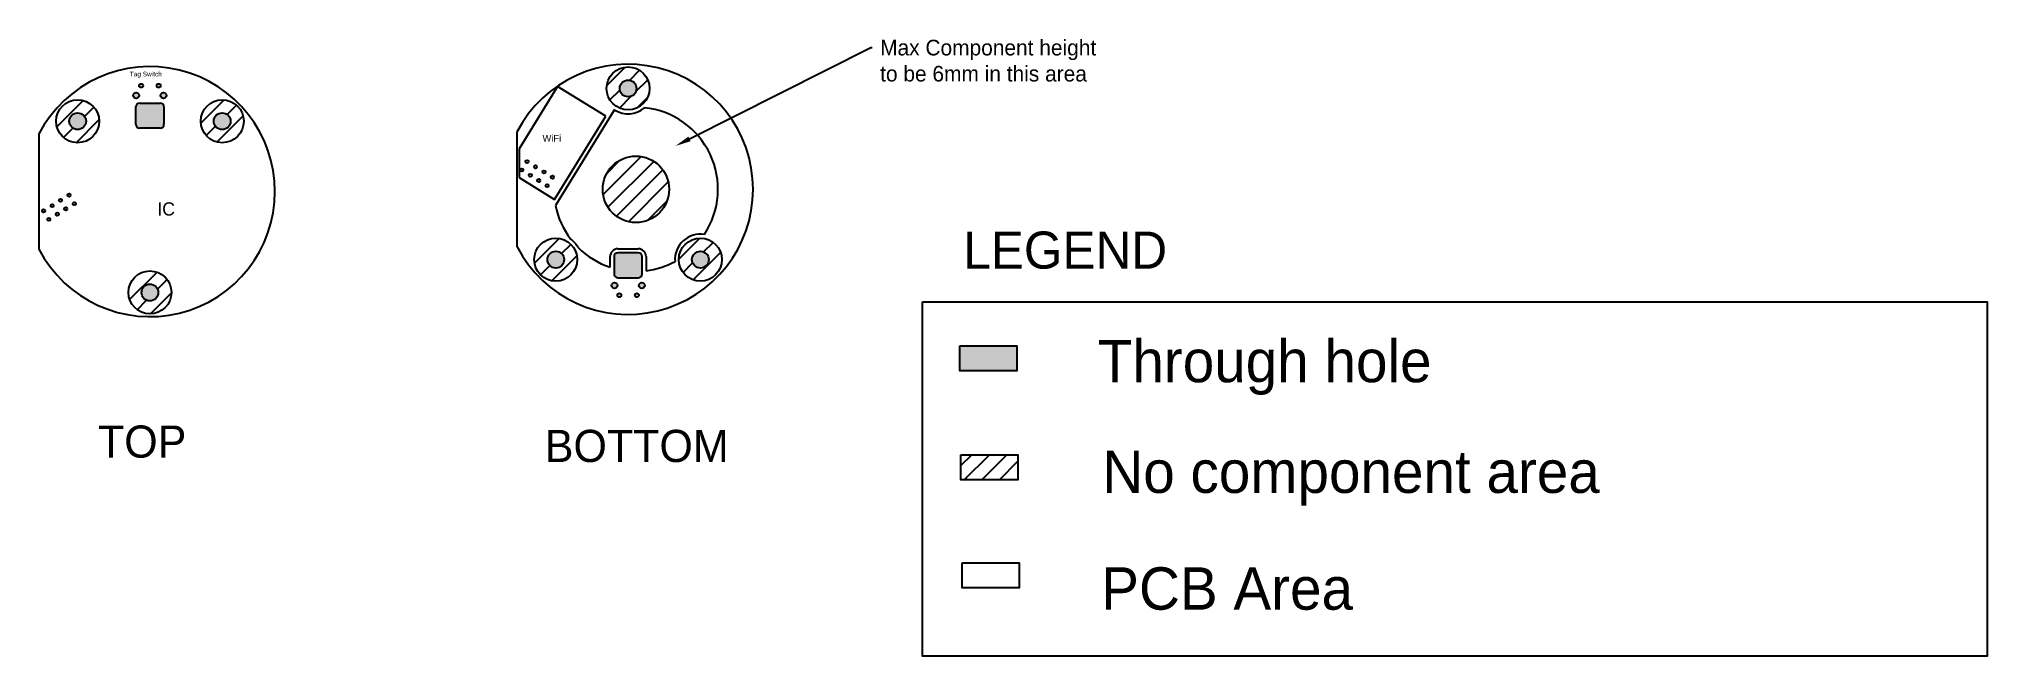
# Model space of a CAD drawing. Header units: millimetres. Extents: x -28 to 470, y -119 to 39.
import ezdxf
from ezdxf import colors
from ezdxf.entities.mleader import LeaderData, LeaderLine
from ezdxf.math import Vec2, Vec3

# ---------------------------------------------------------------- set-up
doc = ezdxf.new("R2010")
doc.units = ezdxf.units.MM

msp = doc.modelspace()

# ---------------------------------------------------------------- hatches: boundary and pattern name
h = msp.add_hatch()
h.set_pattern_fill('ANSI31', color=256)
h.paths.add_polyline_path([(109.37, -17.41, 1), (98.37, -17.41, 1)])
h.paths.add_polyline_path([(101.72, -17.41, -1), (106.02, -17.41, -1)], flags=16)
h.paths.add_polyline_path([(132.88, 0.59, 1), (115.88, 0.59, 1)])
h.paths.add_polyline_path([(127.88, 26.4, 1), (116.88, 26.4, 1)])
h.paths.add_polyline_path([(120.23, 26.4, -1), (124.53, 26.4, -1)], flags=16)
h.paths.add_polyline_path([(135.38, -17.41, 1), (146.38, -17.41, 1)])
h.paths.add_polyline_path([(143.03, -17.41, -1), (138.73, -17.41, -1)], flags=16)
h = msp.add_hatch(color=256)
h.dxf.hatch_style = 1
h.paths.add_polyline_path([(-20.65, 18, 1), (-16.35, 18, 1)])
h.paths.add_polyline_path([(20.65, 18, 1), (16.35, 18, 1)])
h.paths.add_polyline_path([(-2.15, -25.81, 1), (2.15, -25.81, 1)])
h.paths.add_polyline_path([(4.25, 24.6, 1), (2.75, 24.6, 1)])
h.paths.add_polyline_path([(2.75, 27.1, 1), (1.75, 27.1, 1)])
h.paths.add_polyline_path([(-2.75, 27.1, 1), (-1.75, 27.1, 1)])
h.paths.add_polyline_path([(-2.75, 24.6, 1), (-4.25, 24.6, 1)])
h.paths.add_polyline_path([(-20.31, -0.93, 1), (-21.11, -0.93, 1)])
h.paths.add_polyline_path([(-22.47, -2.26, 1), (-23.27, -2.26, 1)])
h.paths.add_polyline_path([(-24.63, -3.59, 1), (-25.43, -3.59, 1)])
h.paths.add_polyline_path([(-26.8, -4.92, 1), (-27.6, -4.92, 1)])
h.paths.add_polyline_path([(-26.26, -7.09, 1), (-25.46, -7.09, 1)])
h.paths.add_polyline_path([(-23.3, -5.76, 1), (-24.1, -5.76, 1)])
h.paths.add_polyline_path([(-21.14, -4.42, 1), (-21.94, -4.42, 1)])
h.paths.add_polyline_path([(-18.97, -3.09, 1), (-19.77, -3.09, 1)])
h.paths.add_polyline_path([(3.6, 21.65, 0.414214), (2.6, 22.65), (-2.6, 22.65, 0.414214), (-3.6, 21.65), (-3.6, 17.23, 0.414214), (-2.6, 16.23), (2.6, 16.23, 0.414214), (3.6, 17.23)])
h.paths.add_polyline_path([(124.53, 26.4, 1), (120.23, 26.4, 1)])
h.paths.add_polyline_path([(96.11, 7.68, 1), (96.91, 7.68, 1)])
h.paths.add_polyline_path([(98.27, 6.35, 1), (99.07, 6.35, 1)])
h.paths.add_polyline_path([(101.24, 5.02, 1), (100.44, 5.02, 1)])
h.paths.add_polyline_path([(102.6, 3.68, 1), (103.4, 3.68, 1)])
h.paths.add_polyline_path([(101.27, 1.52, 1), (102.07, 1.52, 1)])
h.paths.add_polyline_path([(99.91, 2.85, 1), (99.11, 2.85, 1)])
h.paths.add_polyline_path([(96.94, 4.18, 1), (97.74, 4.18, 1)])
h.paths.add_polyline_path([(95.58, 5.52, 1), (94.78, 5.52, 1)])
h.paths.add_polyline_path([(101.72, -17.41, 1), (106.02, -17.41, 1)])
h.paths.add_polyline_path([(138.73, -17.41, 1), (143.03, -17.41, 1)])
h.paths.add_polyline_path([(125.98, -16.64, 0.414214), (124.98, -15.64), (119.78, -15.64, 0.414214), (118.78, -16.64), (118.78, -21.06, 0.414214), (119.78, -22.06), (124.98, -22.06, 0.414214), (125.98, -21.06)])
h.paths.add_polyline_path([(119.63, -24.01, 1), (118.13, -24.01, 1)])
h.paths.add_polyline_path([(120.63, -26.51, 1), (119.63, -26.51, 1)])
h.paths.add_polyline_path([(125.13, -26.51, 1), (124.13, -26.51, 1)])
h.paths.add_polyline_path([(126.63, -24.01, 1), (125.13, -24.01, 1)])
h = msp.add_hatch()
h.set_pattern_fill('ANSI31', color=256)
h.paths.add_polyline_path([(-13, 18, 1), (-24, 18, 1)])
h.paths.add_polyline_path([(-20.65, 18, -1), (-16.35, 18, -1)], flags=16)
h.paths.add_polyline_path([(24, 18, 1), (13, 18, 1)])
h.paths.add_polyline_path([(16.35, 18, -1), (20.65, 18, -1)], flags=16)
h.paths.add_polyline_path([(-5.5, -25.81, 1), (5.5, -25.81, 1)])
h.paths.add_polyline_path([(2.15, -25.81, -1), (-2.15, -25.81, -1)], flags=16)
h = msp.add_hatch(color=256)
h.dxf.hatch_style = 1
h.paths.add_polyline_path([(221.86, -39.46), (207.27, -39.46), (207.27, -45.87), (221.86, -45.87)])
h = msp.add_hatch()
h.set_pattern_fill('ANSI31', color=256)
h.set_pattern_definition([(45, (-74.581, 2.4707), (-2.245064, 2.245064), [])])
h.paths.add_polyline_path([(222.15, -67.32), (207.56, -67.32), (207.56, -73.74), (222.15, -73.74)])

# ---------------------------------------------------------------- linework, layer by layer
at = {"color": 7, "linetype": 'Continuous', "lineweight": 25}
for p, q in [((104.31, 26.9), (94.48, 10.92)), ((116.66, 19.3), (104.31, 26.9)), ((-3.6, 17.23), (-3.6, 21.65)), ((-2.6, 22.65), (2.6, 22.65)), ((3.6, 21.65), (3.6, 17.23)), ((118.78, 20.83), (103.78, -3.53)), ((118.95, 20.88), (118.78, 20.83)), ((2.6, 16.23), (-2.6, 16.23)), ((93.98, -14.16), (93.98, 15.34)), ((103.56, -1.99), (116.66, 19.3)), ((-28.4, 14.75), (-28.4, -14.75)), ((94.48, 10.92), (94.48, 3.6)), ((94.48, 3.6), (103.56, -1.99)), ((119.78, -14.64), (124.98, -14.64)), ((117.78, -19.34), (117.78, -16.64)), ((118.78, -16.64), (118.78, -21.06)), ((124.98, -15.64), (119.78, -15.64)), ((125.98, -21.06), (125.98, -16.64)), ((126.98, -16.64), (126.98, -20.25)), ((119.78, -22.06), (124.98, -22.06))]:
    msp.add_line(p, q, dxfattribs=at)
for points in [[(197.73, -28.25), (470.19, -28.25), (470.19, -118.84), (197.73, -118.84)], [(207.27, -39.46), (221.86, -39.46), (221.86, -45.87), (207.27, -45.87)], [(207.56, -67.32), (222.15, -67.32), (222.15, -73.74), (207.56, -73.74)], [(207.85, -94.98), (222.44, -94.98), (222.44, -101.39), (207.85, -101.39)]]:
    msp.add_lwpolyline(points, close=True)
for centre, radius in [((122.38, 26.4), 5.5), ((-3.5, 24.6), 0.75), ((-2.25, 27.1), 0.5), ((2.25, 27.1), 0.5), ((3.5, 24.6), 0.75), ((122.38, 26.4), 2.15), ((-18.5, 18), 5.5), ((-18.5, 18), 2.15), ((18.5, 18), 5.5), ((18.5, 18), 2.15), ((95.18, 5.52), 0.4), ((96.51, 7.68), 0.4), ((98.67, 6.35), 0.4), ((100.84, 5.02), 0.4), ((124.38, 0.59), 8.5), ((97.34, 4.18), 0.4), ((99.51, 2.85), 0.4), ((101.67, 1.52), 0.4), ((103, 3.68), 0.4), ((-27.2, -4.92), 0.4), ((-25.03, -3.59), 0.4), ((-22.87, -2.26), 0.4), ((-21.54, -4.42), 0.4), ((-20.71, -0.93), 0.4), ((-19.37, -3.09), 0.4), ((-25.86, -7.09), 0.4), ((-23.7, -5.76), 0.4), ((103.87, -17.41), 5.5), ((140.88, -17.41), 5.5), ((103.87, -17.41), 2.15), ((140.88, -17.41), 2.15), ((0, -25.81), 5.5), ((0, -25.81), 2.15), ((118.88, -24.01), 0.75), ((125.88, -24.01), 0.75), ((120.13, -26.51), 0.5), ((124.63, -26.51), 0.5)]:
    msp.add_circle(centre, radius, dxfattribs=at)
for centre, radius, start, end in [((0, 0), 32, 207.4464, 152.5536), ((122.38, 0.59), 32, 207.4464, 152.5536), ((-2.6, 21.65), 1, 90, 180), ((2.6, 21.65), 1, 0, 90), ((122.38, 26.4), 6.5, 238.1834, 310.6785), ((124.38, 0.59), 21, 326.5428, 83.8856), ((-2.6, 17.23), 1, 180, 270), ((2.6, 17.23), 1, 270, 0), ((124.38, 0.59), 21, 191.3255, 217.2581), ((103.87, -17.41), 6.5, 28.184, 54.3753), ((124.38, 0.59), 21, 225.3011, 251.6823), ((119.78, -16.64), 2, 90, 180), ((124.98, -16.64), 2, 0, 90), ((140.88, -17.41), 6.5, 80.9722, 184.0592), ((119.78, -16.64), 1, 90, 180), ((124.98, -16.64), 1, 0, 90), ((124.38, 0.59), 21, 277.112, 298.4885), ((119.78, -21.06), 1, 180, 270), ((124.98, -21.06), 1, 270, 0)]:
    msp.add_arc(centre, radius, start, end, dxfattribs=at)

# ---------------------------------------------------------------- texts
for s, height, p in [('Tag Switch', 1.2, (-5.15, 29.47)), ('WiFi', 1.782, (100.48, 12.74)), ('IC', 3.371, (1.9, -6.12)), ('LEGEND', 9.486, (208.17, -19.71)), ('Through hole', 10.8407, (242.59, -48.78)), ('TOP', 8.226, (-13.29, -68.08)), ('BOTTOM', 8.226, (101.07, -69.19)), ('No component area', 10.8407, (243.76, -77.1)), ('PCB Area', 10.841, (243.47, -106.98))]:
    msp.add_text(s, height=height).set_placement(p)

# ---------------------------------------------------------------- leaders
ml = msp.add_multileader_mtext('Standard')
ml.set_content('Max Component height\\Pto be 6mm in this area', color=256)
ml.set_leader_properties()
ml.build(insert=Vec2(0, 0))
ml.multileader.update_dxf_attribs({"text_right_attachment_type": 6, "dogleg_length": 0.36})
ctx = ml.context
ctx.base_point, ctx.plane_origin = Vec3(184.89, 36.84), Vec3(134.53, 11.68)
ctx.right_attachment = 6
notes = []
notes.append((ctx, [(0, (1, 1, 0), (184.53, 36.84), (1, 0), 0.36, [(0, [(134.53, 11.68)], 0, [])])]))
ctx.mtext.insert, ctx.mtext.flow_direction = Vec3(186.89, 38.84), 5
for ctx, leaders in notes:
    for number, flags, end, landing, length, lines in leaders:
        leader = LeaderData()
        leader.index, (leader.has_last_leader_line, leader.has_dogleg_vector, leader.attachment_direction) = number, flags
        leader.last_leader_point, leader.dogleg_vector, leader.dogleg_length = Vec3(end), Vec3(landing), length
        for number, points, colour, breaks in lines:
            line = LeaderLine()
            line.index, line.vertices, line.color, line.breaks = number, Vec3.list(points), colors.encode_raw_color(colour), breaks
            leader.lines.append(line)
        ctx.leaders.append(leader)

doc.saveas('drawing.dxf')
